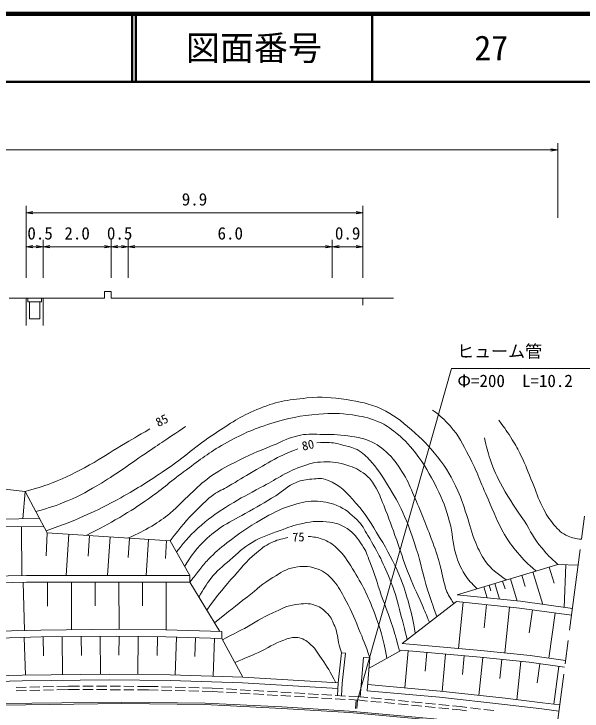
# Model space of a CAD drawing. Units: millimetres at full size, sheet at 1:1000, with parts at other scales. Extents: x 40000 to 680000, y 20000 to 380000.
# Drawn here: x 491360 to 574834, y 277488 to 380000 of the extents above; entities that cross this region are included whole.
import ezdxf
from ezdxf.enums import TextEntityAlignment as Align

# ---------------------------------------------------------------- set-up
doc = ezdxf.new("R2010")
doc.units = ezdxf.units.MM
doc.header["$LTSCALE"] = 1000
doc.linetypes.add('CHAIN', pattern=[18.5, 12, -1.5, 3.5, -1.5])
for name, color, linetype, lineweight in [('M-BGD', 7, 'Continuous', 13), ('M-BMK', 2, 'CHAIN', 13), ('M-STR-HTXT', 7, 'Continuous', 13), ('M-TTL', 2, 'Continuous', 140), ('M-TTL-LINE', 7, 'Continuous', 50)]:
    doc.layers.add(name, color=color, linetype=linetype, lineweight=lineweight)
doc.layers.add('M-TTL-TXT', color=7, linetype='Continuous')
doc.styles.add('ＭＳ ゴシック', font='')
doc.styles.get('ＭＳ ゴシック').set_extended_font_data('MS Gothic')

# ---------------------------------------------------------------- blocks, each defined once
blk = doc.blocks.new('open_arrow')
at = {"color": 0, "linetype": 'Continuous', "lineweight": -2}
blk.add_lwpolyline([(7.5, 1.25), (0, 0), (7.5, -1.25)], dxfattribs=at)

msp = doc.modelspace()

# ---------------------------------------------------------------- linework, layer by layer
at = {"layer": 'M-BGD'}
for p, q in [((495641, 338189), (493141, 338189)), ((493391, 338189), (493391, 337689)), ((493391, 337689), (493641, 337689)), ((493641, 337689), (493641, 335189)), ((493641, 337689), (495141, 337689)), ((495141, 335189), (495141, 337689)), ((495391, 337689), (495141, 337689)), ((495391, 337689), (495391, 338189)), ((495641, 338189), (495641, 334189)), ((508141, 338189), (538141, 338189)), ((542641, 338189), (547141, 338189)), ((493641, 335189), (495141, 335189)), ((493013, 309778), (492654, 305763)), ((476052, 304506), (495752, 304629)), ((492468, 304608), (492513, 297416)), ((496254, 303687), (496070, 300333)), ((499436, 303481), (499046, 297432)), ((502461, 303286), (502266, 300261)), ((505486, 303091), (505121, 297435)), ((508314, 302908), (508131, 300080)), ((511142, 302726), (510801, 297437)), ((513786, 302555), (513615, 299911)), ((569992, 298667), (570715, 296277)), ((572430, 299013), (572191, 292725)), ((565962, 297448), (566459, 295807)), ((567602, 297944), (569049, 293165)), ((492735, 296418), (492891, 289346)), ((496272, 296430), (496273, 292893)), ((499808, 296432), (499812, 289448)), ((503300, 296434), (503302, 292942)), ((506792, 296435), (506796, 289514)), ((510253, 296437), (510255, 292976)), ((513714, 296439), (513718, 289423)), ((563166, 296601), (563516, 295446)), ((564322, 296951), (565315, 293671)), ((560382, 295759), (560875, 294130)), ((561196, 296005), (561443, 295191)), ((562011, 296252), (562710, 293940)), ((557390, 293486), (556687, 286696)), ((560785, 293134), (560433, 289739)), ((564180, 292783), (563481, 286040)), ((567543, 292366), (567073, 289009)), ((570900, 291896), (569973, 285273)), ((492883, 288327), (493050, 282777)), ((495658, 288404), (495687, 285628)), ((498434, 288434), (498493, 282837)), ((501232, 288463), (501262, 285665)), ((504031, 288492), (504089, 282899)), ((506827, 288513), (506791, 285717)), ((509624, 288477), (509551, 282863)), ((512431, 288441), (512395, 285633)), ((515238, 288375), (515063, 282786)), ((518033, 288288), (517945, 285493)), ((520827, 288201), (520653, 282620)), ((549294, 286350), (548808, 280885)), ((552026, 286106), (551783, 283374)), ((542715, 285382), (542236, 279570)), ((554758, 285863), (554271, 280384)), ((557498, 285620), (557254, 282880)), ((560237, 285370), (559659, 279790)), ((563027, 285081), (562738, 282291)), ((565818, 284792), (565234, 279153)), ((568631, 284448), (568245, 281640)), ((571439, 284062), (570673, 278487)), ((491684, 280470), (493184, 280506)), ((493684, 280517), (495183, 280553)), ((495683, 280564), (497183, 280600)), ((497683, 280611), (499382, 280651)), ((499382, 280651), (500997, 280646)), ((501497, 280645), (502997, 280640)), ((503497, 280639), (504997, 280634)), ((505497, 280633), (506997, 280628)), ((507497, 280627), (508997, 280622)), ((509497, 280621), (511112, 280616)), ((511112, 280616), (512541, 280577)), ((513041, 280563), (514541, 280522)), ((515040, 280508), (516540, 280467)), ((517040, 280454), (518539, 280412)), ((519039, 280399), (520468, 280360)), ((520468, 280360), (522080, 280264)), ((522579, 280235), (524077, 280146)), ((524576, 280116), (526073, 280028)), ((526572, 279998), (528070, 279909)), ((528569, 279880), (530066, 279791)), ((530566, 279762), (532063, 279673)), ((532562, 279644), (534059, 279555)), ((534559, 279525), (536056, 279437)), ((536555, 279407), (538052, 279318)), ((538552, 279289), (540049, 279200)), ((540548, 279171), (542160, 279075)), ((541643, 279111), (541538, 277885)), ((541842, 279094), (541737, 277868)), ((542160, 279075), (543315, 278964)), ((543813, 278916), (545306, 278772)), ((545804, 278724), (547297, 278579)), ((547795, 278531), (549288, 278387)), ((549785, 278339), (551278, 278195)), ((551776, 278147), (553269, 278003)), ((553767, 277955), (555260, 277811)), ((555758, 277763), (556913, 277651)), ((556913, 277651), (557868, 277535))]:
    msp.add_line(p, q, dxfattribs=at)
for points in [[(495641, 338189), (504641, 338189), (504641, 339189), (505641, 339189), (505641, 338189), (508141, 338189)], [(490641, 338189), (493141, 338189), (493141, 334189)], [(538141, 338189), (542641, 338189), (542641, 337189)], [(463754, 296890), (493207, 297429), (517208, 297441)], [(556498, 294583), (565769, 293624), (573413, 292554)], [(458473, 288826), (469919, 288953), (484443, 289155), (495326, 289401), (506470, 289518), (513689, 289424), (521923, 289167)], [(548386, 287434), (559949, 286405), (567194, 285655), (572415, 284937)], [(539476, 279730), (539602, 281587), (540068, 285992)], [(455551, 280971), (492584, 281922), (505327, 282062), (514318, 281957), (524953, 281642), (538952, 280790)], [(543346, 281381), (553973, 280417), (563521, 279364), (569041, 278685), (571542, 278381)], [(369606, 276231), (469496, 278296), (489569, 278577), (507200, 278787), (519433, 278647), (530708, 278086), (540686, 277479), (553048, 276357), (562956, 275282), (571008, 274234)], [(369611, 276031), (469499, 278096), (489571, 278377), (507200, 278587), (519427, 278447), (530697, 277886), (540671, 277279), (553028, 276158), (562932, 275083), (570982, 274035)]]:
    msp.add_lwpolyline(points, dxfattribs=at)
msp.add_open_spline([(494581, 306832), (496770, 307440), (497460, 307650), (499226, 308386), (501255, 309232), (502315, 309889), (504203, 311015), (506796, 312561), (508111, 313644), (510618, 315326), (512945, 316888), (513672, 317376), (516577, 319322)], degree=3, knots=[0, 0, 0, 0, 1, 1, 1, 2, 2, 2, 3, 3, 3, 4, 4, 4, 4], dxfattribs=at)
at = {"layer": 'M-BMK'}
msp.add_line((570589, 271027), (575185, 306167), dxfattribs=at)
at = {"layer": 'M-STR-HTXT'}
for p, q in [((571259, 350000), (571259, 361000)), ((191046, 360000), (571259, 360000)), ((493141, 341189), (493141, 351776)), ((542641, 341189), (542641, 351776)), ((493141, 350776), (542641, 350776)), ((495641, 341189), (495641, 346776)), ((505641, 341189), (505641, 346776)), ((508141, 341189), (508141, 346776)), ((538141, 341189), (538141, 346776)), ((493141, 345776), (495641, 345776)), ((495641, 345776), (505641, 345776)), ((505641, 345776), (508141, 345776)), ((508141, 345776), (538141, 345776)), ((538141, 345776), (542641, 345776)), ((555641, 327865), (541842, 279094)), ((575965, 327865), (555641, 327865)), ((476036, 305506), (495129, 305801)), ((548386, 287434), (556395, 293589)), ((521923, 289167), (521892, 288167)), ((521892, 288167), (524991, 282492)), ((539471, 286055), (540068, 285992)), ((543539, 283807), (548298, 286438)), ((542715, 285382), (543662, 285304)), ((543662, 285304), (543265, 280485)), ((491677, 280970), (493176, 281006)), ((493676, 281017), (495176, 281052)), ((495676, 281064), (497175, 281099)), ((497675, 281111), (499377, 281151)), ((499377, 281151), (500998, 281146)), ((501498, 281145), (502998, 281140)), ((503498, 281139), (504998, 281134)), ((505498, 281133), (506998, 281128)), ((507498, 281127), (508998, 281122)), ((509498, 281121), (511119, 281116)), ((511119, 281116), (512556, 281077)), ((513056, 281063), (514555, 281022)), ((515055, 281008), (516554, 280967)), ((517054, 280953), (518554, 280912)), ((519054, 280899), (520490, 280859)), ((520490, 280859), (522111, 280763)), ((522610, 280734), (524107, 280645)), ((524606, 280615), (526104, 280527)), ((526603, 280497), (528100, 280409)), ((528599, 280379), (530097, 280290)), ((530596, 280261), (532093, 280172)), ((532592, 280143), (534090, 280054)), ((534589, 280024), (536086, 279936)), ((536585, 279906), (538083, 279818)), ((538582, 279788), (540079, 279699)), ((540578, 279670), (542199, 279574)), ((542199, 279574), (543362, 279462)), ((543860, 279414), (545353, 279269)), ((545850, 279221), (547343, 279077)), ((547841, 279029), (549334, 278885)), ((549832, 278837), (551325, 278693)), ((551823, 278645), (553316, 278501)), ((553813, 278453), (555306, 278309)), ((555804, 278261), (556967, 278148)), ((556967, 278148), (557926, 278032)), ((558422, 277971), (559911, 277789)), ((560407, 277729), (561896, 277547))]:
    msp.add_line(p, q, dxfattribs=at)
for points in [[(517208, 297441), (514294, 302522), (496254, 303687), (493013, 309778), (487343, 310417), (476036, 305506)], [(556498, 294583), (571280, 299057), (574240, 298944)], [(517208, 297441), (517209, 296441), (521609, 289177)], [(463474, 295771), (493218, 296429), (517209, 296441)], [(556395, 293589), (565649, 292631), (573275, 291564)], [(458464, 287560), (469992, 287770), (484480, 288074), (495346, 288401), (506469, 288518), (513667, 288424), (521892, 288167)], [(538877, 279771), (539004, 281639), (539471, 286055)], [(548298, 286438), (559853, 285410), (567074, 284662), (572279, 283947)], [(455432, 281818), (492568, 282772), (505327, 282912), (514335, 282807), (524991, 282492), (539004, 281639)], [(543265, 280485), (553883, 279521), (563417, 278470), (568932, 277792), (571434, 277488)]]:
    msp.add_lwpolyline(points, dxfattribs=at)
for points, knots in [([(496092, 303991), (498777, 304956), (499547, 305231), (501695, 306185), (503829, 307133), (505005, 307715), (507046, 308849), (509687, 310317), (511111, 311244), (513613, 312938), (516539, 314921), (517949, 316359), (520903, 318301), (523225, 319828), (524509, 320770), (527072, 321842), (529781, 322974), (531474, 323260), (534398, 323524), (536664, 323729), (537971, 323641), (540217, 323279), (542260, 322950), (543453, 322773), (545334, 321912), (547241, 321039), (548155, 320222), (549751, 318862), (551402, 317455), (552266, 316571), (553607, 314866), (555007, 313085), (555603, 311930), (556586, 309889), (557218, 308578), (557370, 307758), (557848, 306384), (558411, 304764), (558525, 303782), (559215, 302213), (559697, 301115), (559953, 300475), (560652, 299502), (561587, 298202), (562235, 297813), (563701, 296763)], [0, 0, 0, 0, 1, 1, 1, 2, 2, 2, 3, 3, 3, 4, 4, 4, 5, 5, 5, 6, 6, 6, 7, 7, 7, 8, 8, 8, 9, 9, 9, 10, 10, 10, 11, 11, 11, 12, 12, 12, 13, 13, 13, 14, 14, 14, 15, 15, 15, 15]), ([(559425, 295469), (558532, 296339), (558213, 296677), (557614, 297586), (556911, 298654), (556653, 299353), (556282, 300577), (555735, 302382), (555864, 303499), (555371, 305321), (554823, 307348), (554387, 308462), (553455, 310345), (552417, 312441), (551768, 313605), (550347, 315462), (549276, 316862), (548557, 317578), (547169, 318664), (546282, 319357), (545736, 319715), (544692, 320136), (543349, 320677), (542524, 320803), (541093, 321024), (539180, 321319), (538069, 321284), (536139, 321141), (533347, 320934), (531784, 320576), (529105, 319762), (526321, 318916), (524824, 318187), (522282, 316771), (519975, 315486), (518832, 314516), (516697, 312962), (514486, 311352), (513369, 310287), (511136, 308709), (509529, 307574), (508595, 306982), (506906, 305975), (505027, 304855), (504353, 304521), (501977, 303317)], [0, 0, 0, 0, 1, 1, 1, 2, 2, 2, 3, 3, 3, 4, 4, 4, 5, 5, 5, 6, 6, 6, 7, 7, 7, 8, 8, 8, 9, 9, 9, 10, 10, 10, 11, 11, 11, 12, 12, 12, 13, 13, 13, 14, 14, 14, 15, 15, 15, 15]), ([(568065, 298084), (566742, 299268), (566306, 299636), (565349, 300787), (564538, 301763), (564096, 302332), (563456, 303428), (562324, 305367), (561955, 306594), (561026, 308639), (559899, 311121), (559469, 312607), (558199, 315018), (557254, 316811), (556803, 317911), (555441, 319411), (554529, 320416), (554112, 320801), (552871, 321748)], [0, 0, 0, 0, 1, 1, 1, 2, 2, 2, 3, 3, 3, 4, 4, 4, 5, 5, 5, 6, 6, 6, 6]), ([(574738, 302753), (573880, 302831), (573502, 302902), (572780, 303212), (571820, 303623), (571378, 304099), (570700, 304894), (569912, 305819), (569572, 306429), (569018, 307511), (568330, 308856), (568127, 309692), (567546, 311087), (566894, 312650), (566614, 313565), (565863, 315082), (565405, 316009), (565116, 316513), (564578, 317396), (563872, 318555), (563573, 318931), (562592, 320247)], [0, 0, 0, 0, 1, 1, 1, 2, 2, 2, 3, 3, 3, 4, 4, 4, 5, 5, 5, 6, 6, 6, 7, 7, 7, 7]), ([(493013, 309778), (494852, 310274), (495405, 310458), (496897, 311012), (499159, 311851), (500355, 312516), (502470, 313676), (504357, 314709), (505318, 315451), (507167, 316550), (508787, 317512), (509311, 317813), (511339, 318968)], [0, 0, 0, 0, 1, 1, 1, 2, 2, 2, 3, 3, 3, 4, 4, 4, 4]), ([(508107, 302922), (509774, 303671), (510298, 303891), (511603, 304690), (512715, 305370), (513333, 305773), (514337, 306606), (515569, 307628), (516123, 308353), (517305, 309433), (518375, 310411), (518929, 311022), (520109, 311864), (521475, 312838), (522313, 313285), (523801, 314060), (525892, 315150), (527133, 315621), (529316, 316514), (530912, 317166), (531760, 317724), (533452, 318056), (534716, 318304), (535459, 318180), (536747, 318173), (538421, 318163), (539367, 318115), (541023, 317869), (542030, 317720), (542612, 317618), (543547, 317215), (544784, 316682), (545433, 316215), (546398, 315275), (547444, 314257), (547861, 313519), (548641, 312284), (549358, 311148), (549567, 310404), (550113, 309176), (551198, 306737), (551753, 305345), (552684, 302844), (553257, 301304), (553551, 300430), (553992, 298848), (554405, 297368), (554430, 296476), (554974, 295039), (555136, 294611), (555296, 294401), (555535, 294010), (555710, 293724), (555773, 293627), (556006, 293290)], [0, 0, 0, 0, 1, 1, 1, 2, 2, 2, 3, 3, 3, 4, 4, 4, 5, 5, 5, 6, 6, 6, 7, 7, 7, 8, 8, 8, 9, 9, 9, 10, 10, 10, 11, 11, 11, 12, 12, 12, 13, 13, 13, 14, 14, 14, 15, 15, 15, 16, 16, 16, 17, 17, 17, 18, 18, 18, 18]), ([(553509, 291371), (552816, 293252), (552640, 293776), (552140, 295337), (551396, 297663), (551234, 299042), (550481, 301365), (549876, 303233), (549538, 304287), (548752, 306086), (548026, 307747), (547555, 308657), (546602, 310199), (545646, 311745), (545152, 312657), (543962, 314031), (543306, 314788), (542907, 315212), (542069, 315760), (541291, 316269), (540720, 316303), (539826, 316555), (539019, 316781), (538558, 316915), (537722, 316975), (537003, 317027), (536714, 317009), (535876, 316929)], [0, 0, 0, 0, 1, 1, 1, 2, 2, 2, 3, 3, 3, 4, 4, 4, 5, 5, 5, 6, 6, 6, 7, 7, 7, 8, 8, 8, 9, 9, 9, 9]), ([(560518, 317682), (560815, 316200), (560935, 315733), (561330, 314522), (561866, 312878), (562313, 312003), (563129, 310479), (564237, 308410), (565085, 307383), (566354, 305408), (567342, 303870), (567723, 302880), (568901, 301482), (569756, 300468), (570120, 300098), (571280, 299057)], [0, 0, 0, 0, 1, 1, 1, 2, 2, 2, 3, 3, 3, 4, 4, 4, 5, 5, 5, 5]), ([(533096, 316041), (531667, 315487), (531249, 315310), (530104, 314755), (528648, 314049), (527904, 313515), (526506, 312699), (525085, 311870), (524305, 311377), (522884, 310549), (522040, 310057), (521504, 309880), (520711, 309311), (519665, 308561), (519182, 308008), (518257, 307114), (516553, 305468), (516061, 304748), (514294, 302522)], [0, 0, 0, 0, 1, 1, 1, 2, 2, 2, 3, 3, 3, 4, 4, 4, 5, 5, 5, 6, 6, 6, 6]), ([(515229, 300891), (516800, 302810), (517318, 303462), (518911, 304847), (520402, 306143), (521352, 306740), (523024, 307792), (524757, 308882), (525803, 309366), (527604, 310339), (529892, 311574), (531077, 312500), (533516, 313400), (534786, 313869), (535551, 314123), (536905, 314124), (538241, 314126), (539028, 314086), (540293, 313657), (541422, 313274), (542058, 312981), (543004, 312255), (543651, 311758), (543924, 311356), (544359, 310666), (545027, 309605), (545215, 308905), (545691, 307745), (546505, 305762), (546876, 304618), (547607, 302604), (548250, 300832), (548501, 299799), (549196, 298047), (549973, 296090), (550486, 295026), (551323, 293093), (551754, 292096), (551889, 291783), (552430, 290542)], [0, 0, 0, 0, 1, 1, 1, 2, 2, 2, 3, 3, 3, 4, 4, 4, 5, 5, 5, 6, 6, 6, 7, 7, 7, 8, 8, 8, 9, 9, 9, 10, 10, 10, 11, 11, 11, 12, 12, 12, 13, 13, 13, 13]), ([(516444, 298773), (517369, 300237), (517692, 300737), (518692, 301831), (519733, 302970), (520407, 303541), (521672, 304425), (523029, 305373), (523919, 305698), (525352, 306528), (527110, 307546), (528112, 308087), (529839, 309157), (531023, 309891), (531519, 310616), (532818, 311120), (533680, 311454), (534214, 311523), (535135, 311597), (536023, 311669), (536583, 311782), (537410, 311452), (539368, 310671), (540231, 309660), (541616, 308070), (543188, 306266), (543850, 305071), (545086, 303023), (546367, 300899), (547034, 299665), (547996, 297379), (548684, 295743), (548972, 294782), (549433, 293068), (549863, 291467), (549971, 290886), (550317, 288918)], [0, 0, 0, 0, 1, 1, 1, 2, 2, 2, 3, 3, 3, 4, 4, 4, 5, 5, 5, 6, 6, 6, 7, 7, 7, 8, 8, 8, 9, 9, 9, 10, 10, 10, 11, 11, 11, 12, 12, 12, 12]), ([(549134, 288009), (548693, 289826), (548571, 290308), (548171, 291771), (547678, 293576), (547512, 294631), (546804, 296363), (545656, 299167), (544941, 300728), (543358, 303312), (542793, 304234), (542571, 304849), (541780, 305587), (540735, 306560), (540136, 307186), (538812, 307720), (537597, 308210), (536827, 308335), (535517, 308351), (534124, 308367), (533342, 308100), (532012, 307685), (530247, 307133), (529338, 306576), (527736, 305652), (525660, 304454), (524555, 303674), (522653, 302216), (521521, 301349), (520920, 300813), (519919, 299798), (519380, 299251), (519142, 298886), (518657, 298291), (518078, 297579), (517898, 297341), (517209, 296441)], [0, 0, 0, 0, 1, 1, 1, 2, 2, 2, 3, 3, 3, 4, 4, 4, 5, 5, 5, 6, 6, 6, 7, 7, 7, 8, 8, 8, 9, 9, 9, 10, 10, 10, 11, 11, 11, 12, 12, 12, 12]), ([(518549, 294229), (519252, 295541), (519514, 295988), (520305, 296994), (521238, 298181), (521934, 298702), (523074, 299693), (524310, 300768), (524965, 301442), (526369, 302287), (527861, 303185), (528838, 303429), (530470, 304039), (531747, 304517), (532463, 304820), (533800, 305091), (535331, 305401), (536247, 305477), (537795, 305266), (538839, 305124), (539424, 304874), (540319, 304320), (541415, 303640), (541780, 302916), (542527, 301866), (543131, 301018), (543257, 300412), (543649, 299447), (544413, 297571), (544660, 296452), (545332, 294540), (545977, 292701), (546442, 291706), (547014, 289843), (547439, 288460), (547571, 287984), (548000, 286273)], [0, 0, 0, 0, 1, 1, 1, 2, 2, 2, 3, 3, 3, 4, 4, 4, 5, 5, 5, 6, 6, 6, 7, 7, 7, 8, 8, 8, 9, 9, 9, 10, 10, 10, 11, 11, 11, 12, 12, 12, 12]), ([(519688, 292347), (521320, 294515), (521782, 295136), (523249, 296818), (524649, 298424), (525378, 299398), (526999, 300779), (527757, 301425), (528208, 301781), (529103, 302216), (530029, 302667), (530474, 302753), (531626, 302988)], [0, 0, 0, 0, 1, 1, 1, 2, 2, 2, 3, 3, 3, 4, 4, 4, 4]), ([(534606, 303163), (535511, 303096), (535876, 303045), (536639, 302777), (537578, 302447), (538103, 302144), (538812, 301445), (539876, 300395), (540351, 299675), (541125, 298396), (542581, 295991), (543320, 294575), (544315, 291946), (545275, 289412), (545503, 288385), (546171, 285262)], [0, 0, 0, 0, 1, 1, 1, 2, 2, 2, 3, 3, 3, 4, 4, 4, 5, 5, 5, 5]), ([(520822, 290476), (523158, 292341), (523757, 292826), (525667, 294295), (527124, 295415), (527832, 296206), (529418, 297134), (530591, 297821), (531232, 298381), (532573, 298606), (533776, 298808), (534531, 298838), (535692, 298466), (536748, 298128), (537303, 297719), (538076, 296924), (538936, 296039), (539224, 295371), (539828, 294295), (540813, 292543), (541223, 291485), (542002, 289633), (542704, 287963), (542917, 287386), (543662, 285304)], [0, 0, 0, 0, 1, 1, 1, 2, 2, 2, 3, 3, 3, 4, 4, 4, 5, 5, 5, 6, 6, 6, 7, 7, 7, 8, 8, 8, 8]), ([(521995, 287979), (523562, 288771), (523969, 288981), (525223, 289645), (526863, 290512), (527692, 291172), (529383, 291935), (530673, 292516), (531390, 292982), (532795, 293150), (533910, 293283), (534614, 293420), (535669, 293033), (536475, 292737), (536890, 292406), (537468, 291771), (538019, 291167), (538175, 290700), (538496, 289948), (538935, 288922), (538854, 288243), (539151, 287168), (539271, 286732), (539309, 286587), (539471, 286055)], [0, 0, 0, 0, 1, 1, 1, 2, 2, 2, 3, 3, 3, 4, 4, 4, 5, 5, 5, 6, 6, 6, 7, 7, 7, 8, 8, 8, 8]), ([(523814, 284648), (525488, 285325), (525940, 285511), (527280, 286116), (528750, 286779), (529476, 287375), (530995, 287915), (531673, 288157), (532076, 288358), (532795, 288313), (533595, 288261), (534063, 288020), (534687, 287518), (535593, 286790), (535877, 286147), (536557, 285205), (537499, 283900), (537755, 283356), (538658, 281660)], [0, 0, 0, 0, 1, 1, 1, 2, 2, 2, 3, 3, 3, 4, 4, 4, 5, 5, 5, 6, 6, 6, 6])]:
    msp.add_open_spline(points, degree=3, knots=knots, dxfattribs=at)
at = {"layer": 'M-TTL'}
msp.add_line((680000, 380000), (40000, 380000), dxfattribs=at)
at = {"layer": 'M-TTL-LINE'}
for p, q in [((508747, 380000), (508747, 370000)), ((509247, 380000), (509247, 370000)), ((543997, 380000), (543997, 370000)), ((40000, 370000), (680000, 370000))]:
    msp.add_line(p, q, dxfattribs=at)

# ---------------------------------------------------------------- block references
at = {"layer": 'M-STR-HTXT', "xscale": 133, "yscale": 133, "rotation": 180}
for p in [(571259, 360000), (542641, 350776), (495641, 345776), (505641, 345776), (508141, 345776), (538141, 345776), (542641, 345776)]:
    msp.add_blockref('open_arrow', p, dxfattribs=at)
at = {"layer": 'M-STR-HTXT', "xscale": 133, "yscale": 133}
for p in [(493141, 350776), (493141, 345776), (495641, 345776), (505641, 345776), (508141, 345776), (538141, 345776)]:
    msp.add_blockref('open_arrow', p, dxfattribs=at)

# ---------------------------------------------------------------- texts
at = {"layer": 'M-STR-HTXT', "style": 'ＭＳ ゴシック'}
for s, p in [('9.9', (517891, 351276)), ('0.5', (495200, 346276)), ('2.0', (500641, 346276)), ('0.5', (506891, 346276)), ('6.0', (523141, 346276)), ('0.9', (540391, 346276)), ('ヒューム管', (562713, 328931))]:
    msp.add_text(s, height=1833, dxfattribs=at).set_placement(p, align=Align.BOTTOM_CENTER)
msp.add_text('Φ=200\u3000L=10.2', height=1833, dxfattribs=at).set_placement((556510, 324582), align=Align.BOTTOM_LEFT)
for s, rotation, p in [('85', 27.15, (513091, 320230)), ('80', 13.069, (534560, 316611)), ('75', 2.045, (533158, 303081))]:
    msp.add_text(s, height=1320, rotation=rotation, dxfattribs=at).set_placement(p, align=Align.MIDDLE_CENTER)
at = {"layer": 'M-TTL-TXT', "style": 'ＭＳ ゴシック'}
for s, p in [('図面番号', (526622, 375000)), ('27', (561497, 375000))]:
    msp.add_text(s, height=3666, dxfattribs=at).set_placement(p, align=Align.MIDDLE_CENTER)

doc.saveas('drawing.dxf')
